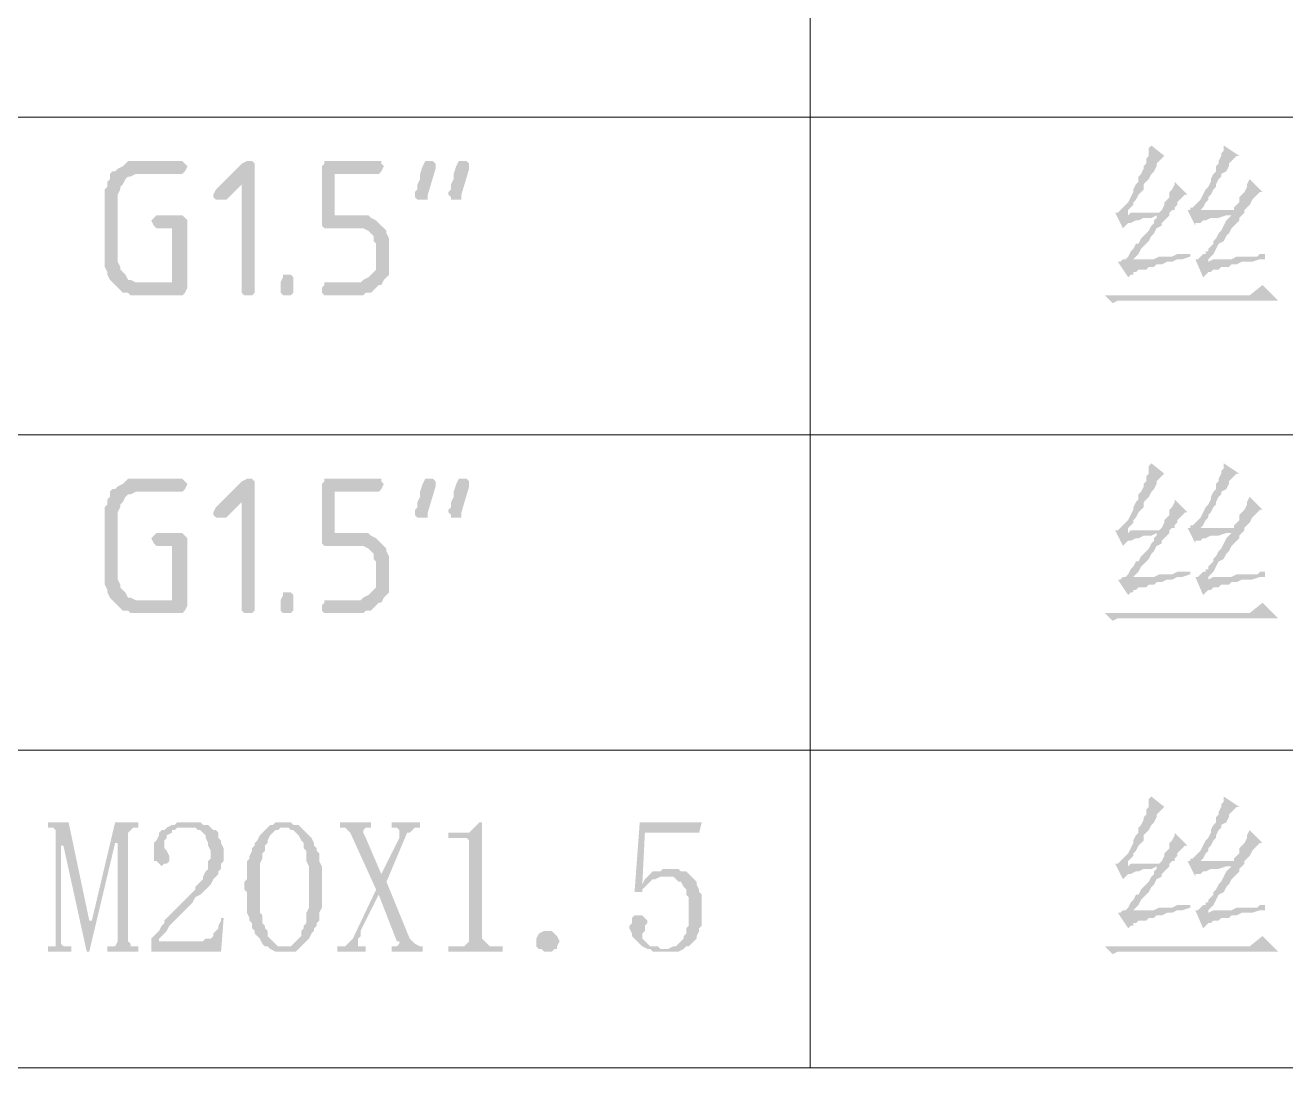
# Model space of a CAD drawing. Header units: millimetres. Extents: x 6 to 291, y 3 to 207.
# Drawn here: x 231.61 to 252.26, y 62.87 to 79.95 of the extents above; entities that cross this region are included whole.
import ezdxf

# ---------------------------------------------------------------- set-up
doc = ezdxf.new("R2010")
doc.units = ezdxf.units.MM

msp = doc.modelspace()

# ---------------------------------------------------------------- hatches: boundary and pattern name
at = {"true_color": 0x00b8b8}
h = msp.add_hatch(color=132, dxfattribs=at)
h.dxf.hatch_style = 2
h.paths.add_polyline_path([(250.062859, 77.978), (250.020526, 77.935667), (250.020526, 77.808667), (249.978192, 77.766333), (249.978192, 77.681667), (249.935859, 77.639333), (249.935859, 77.597), (249.893526, 77.512333), (249.851192, 77.47), (249.851192, 77.385333), (249.808859, 77.343), (249.766526, 77.258333), (249.766526, 77.216), (249.724192, 77.131333), (249.681859, 77.046667), (249.639526, 77.004333), (249.597192, 76.962), (249.554859, 76.919667), (249.512526, 76.877333), (249.470192, 76.877333), (249.597192, 76.623333), (249.639526, 76.665667), (249.681859, 76.708), (249.724192, 76.708), (249.808859, 76.750333), (249.851192, 76.750333), (249.935859, 76.792667), (250.062859, 76.792667), (250.147526, 76.835), (250.359192, 76.835), (249.681859, 76.835), (249.681859, 76.919667), (249.724192, 76.962), (249.766526, 77.004333), (249.766526, 77.046667), (249.808859, 77.089), (249.851192, 77.173667), (249.893526, 77.216), (249.935859, 77.258333), (249.935859, 77.343), (249.978192, 77.385333), (250.020526, 77.427667), (250.062859, 77.512333), (250.105192, 77.554667), (250.147526, 77.639333), (250.147526, 77.681667), (250.189859, 77.724), (250.232192, 77.766333), (250.274526, 77.808667)])
h = msp.add_hatch(color=132, dxfattribs=at)
h.dxf.hatch_style = 2
h.paths.add_polyline_path([(251.248192, 77.978), (251.248192, 77.893333), (251.205859, 77.851), (251.205859, 77.808667), (251.163526, 77.724), (251.163526, 77.681667), (251.121192, 77.639333), (251.121192, 77.554667), (251.078859, 77.512333), (251.036526, 77.427667), (251.036526, 77.385333), (250.994192, 77.300667), (250.951859, 77.258333), (250.909526, 77.173667), (250.867192, 77.089), (250.824859, 77.046667), (250.782526, 77.004333), (250.740192, 76.962), (250.697859, 76.962), (250.697859, 76.919667), (250.655526, 76.919667), (250.782526, 76.665667), (250.782526, 76.708), (250.867192, 76.708), (250.909526, 76.750333), (250.951859, 76.750333), (251.036526, 76.792667), (251.163526, 76.792667), (251.290526, 76.835), (251.544526, 76.835), (251.586859, 76.877333), (250.867192, 76.919667), (250.909526, 76.962), (250.951859, 77.046667), (250.994192, 77.089), (250.994192, 77.131333), (251.036526, 77.173667), (251.078859, 77.258333), (251.121192, 77.300667), (251.121192, 77.343), (251.163526, 77.427667), (251.205859, 77.47), (251.205859, 77.512333), (251.290526, 77.554667), (251.332859, 77.639333), (251.332859, 77.681667), (251.375192, 77.724), (251.417526, 77.766333), (251.459859, 77.808667), (251.502192, 77.808667)])
h = msp.add_hatch(color=132, dxfattribs=at)
h.dxf.hatch_style = 2
h.paths.add_polyline_path([(234.145526, 77.724), (233.298859, 77.724), (233.256526, 77.681667), (233.214192, 77.639333), (233.129526, 77.597), (233.087192, 77.554667), (233.044859, 77.554667), (233.002526, 77.512333), (233.002526, 77.427667), (232.960192, 77.385333), (232.960192, 77.300667), (232.917859, 77.258333), (232.917859, 75.988333), (232.960192, 75.903667), (232.960192, 75.861333), (233.002526, 75.776667), (233.044859, 75.734333), (233.468192, 75.734333), (233.425859, 75.734333), (233.341192, 75.776667), (233.298859, 75.776667), (233.256526, 75.861333), (233.214192, 75.903667), (233.171859, 75.946), (233.171859, 75.988333), (233.129526, 76.073), (233.129526, 77.173667), (233.171859, 77.258333), (233.171859, 77.300667), (233.214192, 77.343), (233.256526, 77.427667), (233.298859, 77.47), (233.341192, 77.47), (233.425859, 77.512333), (234.187859, 77.512333), (234.230192, 77.554667), (234.272526, 77.639333), (234.230192, 77.681667), (234.187859, 77.724)])
h = msp.add_hatch(color=132, dxfattribs=at)
h.dxf.hatch_style = 2
h.paths.add_polyline_path([(235.246192, 77.724), (235.161526, 77.681667), (234.738192, 77.258333), (234.695859, 77.173667), (234.695859, 77.131333), (234.738192, 77.089), (234.907526, 77.089), (235.161526, 77.343), (235.373192, 77.639333), (235.373192, 77.681667), (235.330859, 77.724)])
h = msp.add_hatch(color=132, dxfattribs=at)
h.dxf.hatch_style = 2
h.paths.add_polyline_path([(237.362859, 77.724), (236.516192, 77.724), (236.516192, 77.681667), (236.473859, 77.639333), (236.473859, 76.665667), (236.516192, 76.623333), (237.151192, 76.623333), (237.235859, 76.581), (237.278192, 76.538667), (237.320526, 76.496333), (237.320526, 76.411667), (237.362859, 76.369333), (237.362859, 75.946), (237.320526, 75.903667), (237.278192, 75.861333), (237.235859, 75.819), (237.151192, 75.776667), (237.108859, 75.734333), (236.516192, 75.734333), (236.516192, 75.692), (236.473859, 75.649667), (236.473859, 75.565), (236.516192, 75.522667), (237.151192, 75.522667), (237.193526, 75.565), (237.278192, 75.565), (237.320526, 75.607333), (237.362859, 75.649667), (237.405192, 75.692), (237.447526, 75.692), (237.489859, 75.776667), (237.532192, 75.819), (237.574526, 75.861333), (237.574526, 76.454), (237.532192, 76.538667), (237.532192, 76.581), (237.489859, 76.623333), (237.447526, 76.665667), (237.405192, 76.708), (237.362859, 76.750333), (237.278192, 76.792667), (237.235859, 76.835), (236.685526, 76.835), (236.685526, 77.512333), (237.405192, 77.512333), (237.447526, 77.554667), (237.489859, 77.639333), (237.447526, 77.681667), (237.447526, 77.724)])
h = msp.add_hatch(color=132, dxfattribs=at)
h.dxf.hatch_style = 2
h.paths.add_polyline_path([(238.209526, 77.724), (238.167192, 77.724), (238.124859, 77.639333), (238.082526, 77.512333), (238.082526, 77.427667), (238.040192, 77.343), (238.040192, 77.258333), (237.997859, 77.216), (237.997859, 77.173667), (237.997859, 77.131333), (238.040192, 77.089), (238.209526, 77.089), (238.209526, 77.173667), (238.336526, 77.597), (238.336526, 77.681667), (238.294192, 77.724)])
h = msp.add_hatch(color=132, dxfattribs=at)
h.dxf.hatch_style = 2
h.paths.add_polyline_path([(238.759859, 77.724), (238.717526, 77.724), (238.675192, 77.639333), (238.632859, 77.512333), (238.632859, 77.427667), (238.590526, 77.343), (238.590526, 77.258333), (238.548192, 77.216), (238.548192, 77.173667), (238.590526, 77.131333), (238.590526, 77.089), (238.759859, 77.089), (238.759859, 77.173667), (238.886859, 77.597), (238.886859, 77.681667), (238.844526, 77.724)])
h = msp.add_hatch(color=132, dxfattribs=at)
h.dxf.hatch_style = 2
h.paths.add_polyline_path([(235.373192, 77.639333), (235.161526, 77.343), (235.161526, 75.565), (235.203859, 75.522667), (235.330859, 75.522667), (235.373192, 75.565), (235.373192, 75.649667)])
h = msp.add_hatch(color=132, dxfattribs=at)
h.dxf.hatch_style = 2
h.paths.add_polyline_path([(250.443859, 77.385333), (250.443859, 77.343), (250.401526, 77.258333), (250.359192, 77.216), (250.359192, 77.131333), (250.316859, 77.089), (250.274526, 77.046667), (250.274526, 77.004333), (250.232192, 76.919667), (250.189859, 76.877333), (249.724192, 76.877333), (249.681859, 76.835), (250.359192, 76.835), (250.359192, 76.877333), (250.401526, 76.919667), (250.443859, 76.919667), (250.443859, 76.962), (250.486192, 77.004333), (250.486192, 77.046667), (250.528526, 77.089), (250.570859, 77.131333), (250.613192, 77.173667), (250.655526, 77.173667)])
h = msp.add_hatch(color=132, dxfattribs=at)
h.dxf.hatch_style = 2
h.paths.add_polyline_path([(251.671526, 77.427667), (251.629192, 77.343), (251.629192, 77.300667), (251.586859, 77.216), (251.544526, 77.173667), (251.502192, 77.131333), (251.502192, 77.046667), (251.459859, 77.004333), (251.417526, 76.962), (251.417526, 76.919667), (250.867192, 76.919667), (251.586859, 76.877333), (251.586859, 76.919667), (251.629192, 76.962), (251.671526, 77.004333), (251.713859, 77.089), (251.756192, 77.131333), (251.798526, 77.173667), (251.840859, 77.216), (251.883192, 77.216)])
h = msp.add_hatch(color=132, dxfattribs=at)
h.dxf.hatch_style = 2
h.paths.add_polyline_path([(234.145526, 76.835), (233.764526, 76.835), (233.722192, 76.792667), (233.679859, 76.750333), (233.722192, 76.665667), (233.764526, 76.623333), (234.018526, 76.623333), (234.018526, 75.734333), (233.044859, 75.734333), (233.087192, 75.692), (233.129526, 75.649667), (233.171859, 75.607333), (233.214192, 75.565), (233.298859, 75.565), (233.341192, 75.522667), (234.187859, 75.522667), (234.230192, 75.565), (234.272526, 75.649667), (234.272526, 76.750333), (234.230192, 76.792667), (234.187859, 76.835)])
h = msp.add_hatch(color=132, dxfattribs=at)
h.dxf.hatch_style = 2
h.paths.add_polyline_path([(250.359192, 76.835), (250.147526, 76.835), (250.147526, 76.792667), (250.105192, 76.750333), (250.105192, 76.708), (250.062859, 76.665667), (250.020526, 76.581), (249.978192, 76.538667), (249.935859, 76.496333), (249.893526, 76.454), (249.851192, 76.369333), (249.808859, 76.369333), (249.766526, 76.284667), (249.724192, 76.242333), (249.681859, 76.157667), (249.639526, 76.115333), (249.597192, 76.115333), (249.554859, 76.073), (249.766526, 76.073), (249.766526, 76.115333), (249.851192, 76.2), (249.893526, 76.284667), (249.978192, 76.369333), (250.020526, 76.411667), (250.062859, 76.496333), (250.105192, 76.538667), (250.147526, 76.623333), (250.232192, 76.665667), (250.232192, 76.708), (250.274526, 76.750333), (250.316859, 76.792667)])
h = msp.add_hatch(color=132, dxfattribs=at)
h.dxf.hatch_style = 2
h.paths.add_polyline_path([(251.544526, 76.835), (251.375192, 76.835), (251.290526, 76.750333), (251.248192, 76.665667), (251.205859, 76.581), (251.163526, 76.538667), (251.121192, 76.454), (251.078859, 76.411667), (251.078859, 76.369333), (251.036526, 76.327), (250.994192, 76.284667), (250.994192, 76.242333), (250.951859, 76.242333), (250.951859, 76.2), (250.909526, 76.2), (250.867192, 76.157667), (250.824859, 76.115333), (250.782526, 76.115333), (250.909526, 75.819), (250.951859, 75.861333), (250.994192, 75.903667), (251.036526, 75.903667), (251.078859, 75.946), (251.163526, 75.946), (251.205859, 75.988333), (251.332859, 75.988333), (251.375192, 76.030667), (251.459859, 76.030667), (251.544526, 76.073), (251.629192, 76.073), (250.994192, 76.073), (250.994192, 76.115333), (251.078859, 76.2), (251.121192, 76.284667), (251.163526, 76.369333), (251.248192, 76.411667), (251.290526, 76.496333), (251.332859, 76.538667), (251.375192, 76.623333), (251.417526, 76.665667), (251.459859, 76.708), (251.502192, 76.750333), (251.502192, 76.792667)])
h = msp.add_hatch(color=132, dxfattribs=at)
h.dxf.hatch_style = 2
h.paths.add_polyline_path([(250.697859, 76.2), (250.486192, 76.2), (250.401526, 76.157667), (250.189859, 76.157667), (250.105192, 76.115333), (249.766526, 76.115333), (249.766526, 76.073), (249.512526, 76.073), (249.681859, 75.819), (249.724192, 75.861333), (249.766526, 75.861333), (249.766526, 75.903667), (249.808859, 75.903667), (249.851192, 75.946), (249.978192, 75.946), (250.020526, 75.988333), (250.105192, 75.988333), (250.147526, 76.030667), (250.232192, 76.030667), (250.316859, 76.073), (250.401526, 76.073), (250.486192, 76.115333), (250.570859, 76.115333), (250.697859, 76.157667)])
h = msp.add_hatch(color=132, dxfattribs=at)
h.dxf.hatch_style = 2
h.paths.add_polyline_path([(251.925526, 76.2), (251.840859, 76.2), (251.798526, 76.157667), (251.459859, 76.157667), (251.375192, 76.115333), (251.078859, 76.115333), (250.994192, 76.073), (251.713859, 76.073), (251.840859, 76.115333), (251.925526, 76.115333)])
h = msp.add_hatch(color=132, dxfattribs=at)
h.dxf.hatch_style = 2
h.paths.add_polyline_path([(235.796526, 75.734333), (235.838859, 75.819), (235.838859, 75.861333), (235.965859, 75.861333), (236.008192, 75.819), (236.008192, 75.565), (235.965859, 75.522667), (235.838859, 75.522667), (235.796526, 75.565)])
h = msp.add_hatch(color=132, dxfattribs=at)
h.dxf.hatch_style = 2
h.paths.add_polyline_path([(251.883192, 75.692), (251.671526, 75.522667), (249.300859, 75.522667), (249.427859, 75.395667), (249.512526, 75.438), (252.137192, 75.438)])
h = msp.add_hatch(color=132, dxfattribs=at)
h.dxf.hatch_style = 2
h.paths.add_polyline_path([(250.062859, 72.771), (250.020526, 72.728667), (250.020526, 72.601667), (249.978192, 72.559333), (249.978192, 72.474667), (249.935859, 72.432333), (249.935859, 72.39), (249.893526, 72.305333), (249.851192, 72.263), (249.851192, 72.178333), (249.808859, 72.136), (249.766526, 72.051333), (249.766526, 72.009), (249.724192, 71.924333), (249.681859, 71.839667), (249.639526, 71.797333), (249.597192, 71.755), (249.554859, 71.712667), (249.512526, 71.670333), (249.470192, 71.670333), (249.597192, 71.416333), (249.639526, 71.458667), (249.681859, 71.501), (249.724192, 71.501), (249.808859, 71.543333), (249.851192, 71.543333), (249.935859, 71.585667), (250.062859, 71.585667), (250.147526, 71.628), (250.359192, 71.628), (249.681859, 71.628), (249.681859, 71.712667), (249.724192, 71.755), (249.766526, 71.797333), (249.766526, 71.839667), (249.808859, 71.882), (249.851192, 71.966667), (249.893526, 72.009), (249.935859, 72.051333), (249.935859, 72.136), (249.978192, 72.178333), (250.020526, 72.220667), (250.062859, 72.305333), (250.105192, 72.347667), (250.147526, 72.432333), (250.147526, 72.474667), (250.189859, 72.517), (250.232192, 72.559333), (250.274526, 72.601667)])
h = msp.add_hatch(color=132, dxfattribs=at)
h.dxf.hatch_style = 2
h.paths.add_polyline_path([(251.248192, 72.771), (251.248192, 72.686333), (251.205859, 72.644), (251.205859, 72.601667), (251.163526, 72.517), (251.163526, 72.474667), (251.121192, 72.432333), (251.121192, 72.347667), (251.078859, 72.305333), (251.036526, 72.220667), (251.036526, 72.178333), (250.994192, 72.093667), (250.951859, 72.051333), (250.909526, 71.966667), (250.867192, 71.882), (250.824859, 71.839667), (250.782526, 71.797333), (250.740192, 71.755), (250.697859, 71.755), (250.697859, 71.712667), (250.655526, 71.712667), (250.782526, 71.458667), (250.782526, 71.501), (250.867192, 71.501), (250.909526, 71.543333), (250.951859, 71.543333), (251.036526, 71.585667), (251.163526, 71.585667), (251.290526, 71.628), (251.544526, 71.628), (251.586859, 71.670333), (250.867192, 71.712667), (250.909526, 71.755), (250.951859, 71.839667), (250.994192, 71.882), (250.994192, 71.924333), (251.036526, 71.966667), (251.078859, 72.051333), (251.121192, 72.093667), (251.121192, 72.136), (251.163526, 72.220667), (251.205859, 72.263), (251.205859, 72.305333), (251.290526, 72.347667), (251.332859, 72.432333), (251.332859, 72.474667), (251.375192, 72.517), (251.417526, 72.559333), (251.459859, 72.601667), (251.502192, 72.601667)])
h = msp.add_hatch(color=132, dxfattribs=at)
h.dxf.hatch_style = 2
h.paths.add_polyline_path([(234.145526, 72.517), (233.298859, 72.517), (233.256526, 72.474667), (233.214192, 72.432333), (233.129526, 72.39), (233.087192, 72.347667), (233.044859, 72.347667), (233.002526, 72.305333), (233.002526, 72.220667), (232.960192, 72.178333), (232.960192, 72.093667), (232.917859, 72.051333), (232.917859, 70.781333), (232.960192, 70.696667), (232.960192, 70.654333), (233.002526, 70.569667), (233.044859, 70.527333), (233.468192, 70.527333), (233.425859, 70.527333), (233.341192, 70.569667), (233.298859, 70.569667), (233.256526, 70.654333), (233.214192, 70.696667), (233.171859, 70.739), (233.171859, 70.781333), (233.129526, 70.866), (233.129526, 71.966667), (233.171859, 72.051333), (233.171859, 72.093667), (233.214192, 72.136), (233.256526, 72.220667), (233.298859, 72.263), (233.341192, 72.263), (233.425859, 72.305333), (234.187859, 72.305333), (234.230192, 72.347667), (234.272526, 72.432333), (234.230192, 72.474667), (234.187859, 72.517)])
h = msp.add_hatch(color=132, dxfattribs=at)
h.dxf.hatch_style = 2
h.paths.add_polyline_path([(235.246192, 72.517), (235.161526, 72.474667), (234.738192, 72.051333), (234.695859, 71.966667), (234.695859, 71.924333), (234.738192, 71.882), (234.907526, 71.882), (235.161526, 72.136), (235.373192, 72.432333), (235.373192, 72.474667), (235.330859, 72.517)])
h = msp.add_hatch(color=132, dxfattribs=at)
h.dxf.hatch_style = 2
h.paths.add_polyline_path([(237.362859, 72.517), (236.516192, 72.517), (236.516192, 72.474667), (236.473859, 72.432333), (236.473859, 71.458667), (236.516192, 71.416333), (237.151192, 71.416333), (237.235859, 71.374), (237.278192, 71.331667), (237.320526, 71.289333), (237.320526, 71.204667), (237.362859, 71.162333), (237.362859, 70.739), (237.320526, 70.696667), (237.278192, 70.654333), (237.235859, 70.612), (237.151192, 70.569667), (237.108859, 70.527333), (236.516192, 70.527333), (236.516192, 70.485), (236.473859, 70.442667), (236.473859, 70.358), (236.516192, 70.315667), (237.151192, 70.315667), (237.193526, 70.358), (237.278192, 70.358), (237.320526, 70.400333), (237.362859, 70.442667), (237.405192, 70.485), (237.447526, 70.485), (237.489859, 70.569667), (237.532192, 70.612), (237.574526, 70.654333), (237.574526, 71.247), (237.532192, 71.331667), (237.532192, 71.374), (237.489859, 71.416333), (237.447526, 71.458667), (237.405192, 71.501), (237.362859, 71.543333), (237.278192, 71.585667), (237.235859, 71.628), (236.685526, 71.628), (236.685526, 72.305333), (237.405192, 72.305333), (237.447526, 72.347667), (237.489859, 72.432333), (237.447526, 72.474667), (237.447526, 72.517)])
h = msp.add_hatch(color=132, dxfattribs=at)
h.dxf.hatch_style = 2
h.paths.add_polyline_path([(238.209526, 72.517), (238.167192, 72.517), (238.124859, 72.432333), (238.082526, 72.305333), (238.082526, 72.220667), (238.040192, 72.136), (238.040192, 72.051333), (237.997859, 72.009), (237.997859, 71.966667), (237.997859, 71.924333), (238.040192, 71.882), (238.209526, 71.882), (238.209526, 71.966667), (238.336526, 72.39), (238.336526, 72.474667), (238.294192, 72.517)])
h = msp.add_hatch(color=132, dxfattribs=at)
h.dxf.hatch_style = 2
h.paths.add_polyline_path([(238.759859, 72.517), (238.717526, 72.517), (238.675192, 72.432333), (238.632859, 72.305333), (238.632859, 72.220667), (238.590526, 72.136), (238.590526, 72.051333), (238.548192, 72.009), (238.548192, 71.966667), (238.590526, 71.924333), (238.590526, 71.882), (238.759859, 71.882), (238.759859, 71.966667), (238.886859, 72.39), (238.886859, 72.474667), (238.844526, 72.517)])
h = msp.add_hatch(color=132, dxfattribs=at)
h.dxf.hatch_style = 2
h.paths.add_polyline_path([(235.373192, 72.432333), (235.161526, 72.136), (235.161526, 70.358), (235.203859, 70.315667), (235.330859, 70.315667), (235.373192, 70.358), (235.373192, 70.442667)])
h = msp.add_hatch(color=132, dxfattribs=at)
h.dxf.hatch_style = 2
h.paths.add_polyline_path([(250.443859, 72.178333), (250.443859, 72.136), (250.401526, 72.051333), (250.359192, 72.009), (250.359192, 71.924333), (250.316859, 71.882), (250.274526, 71.839667), (250.274526, 71.797333), (250.232192, 71.712667), (250.189859, 71.670333), (249.724192, 71.670333), (249.681859, 71.628), (250.359192, 71.628), (250.359192, 71.670333), (250.401526, 71.712667), (250.443859, 71.712667), (250.443859, 71.755), (250.486192, 71.797333), (250.486192, 71.839667), (250.528526, 71.882), (250.570859, 71.924333), (250.613192, 71.966667), (250.655526, 71.966667)])
h = msp.add_hatch(color=132, dxfattribs=at)
h.dxf.hatch_style = 2
h.paths.add_polyline_path([(251.671526, 72.220667), (251.629192, 72.136), (251.629192, 72.093667), (251.586859, 72.009), (251.544526, 71.966667), (251.502192, 71.924333), (251.502192, 71.839667), (251.459859, 71.797333), (251.417526, 71.755), (251.417526, 71.712667), (250.867192, 71.712667), (251.586859, 71.670333), (251.586859, 71.712667), (251.629192, 71.755), (251.671526, 71.797333), (251.713859, 71.882), (251.756192, 71.924333), (251.798526, 71.966667), (251.840859, 72.009), (251.883192, 72.009)])
h = msp.add_hatch(color=132, dxfattribs=at)
h.dxf.hatch_style = 2
h.paths.add_polyline_path([(234.145526, 71.628), (233.764526, 71.628), (233.722192, 71.585667), (233.679859, 71.543333), (233.722192, 71.458667), (233.764526, 71.416333), (234.018526, 71.416333), (234.018526, 70.527333), (233.044859, 70.527333), (233.087192, 70.485), (233.129526, 70.442667), (233.171859, 70.400333), (233.214192, 70.358), (233.298859, 70.358), (233.341192, 70.315667), (234.187859, 70.315667), (234.230192, 70.358), (234.272526, 70.442667), (234.272526, 71.543333), (234.230192, 71.585667), (234.187859, 71.628)])
h = msp.add_hatch(color=132, dxfattribs=at)
h.dxf.hatch_style = 2
h.paths.add_polyline_path([(250.359192, 71.628), (250.147526, 71.628), (250.147526, 71.585667), (250.105192, 71.543333), (250.105192, 71.501), (250.062859, 71.458667), (250.020526, 71.374), (249.978192, 71.331667), (249.935859, 71.289333), (249.893526, 71.247), (249.851192, 71.162333), (249.808859, 71.162333), (249.766526, 71.077667), (249.724192, 71.035333), (249.681859, 70.950667), (249.639526, 70.908333), (249.597192, 70.908333), (249.554859, 70.866), (249.766526, 70.866), (249.766526, 70.908333), (249.851192, 70.993), (249.893526, 71.077667), (249.978192, 71.162333), (250.020526, 71.204667), (250.062859, 71.289333), (250.105192, 71.331667), (250.147526, 71.416333), (250.232192, 71.458667), (250.232192, 71.501), (250.274526, 71.543333), (250.316859, 71.585667)])
h = msp.add_hatch(color=132, dxfattribs=at)
h.dxf.hatch_style = 2
h.paths.add_polyline_path([(251.544526, 71.628), (251.375192, 71.628), (251.290526, 71.543333), (251.248192, 71.458667), (251.205859, 71.374), (251.163526, 71.331667), (251.121192, 71.247), (251.078859, 71.204667), (251.078859, 71.162333), (251.036526, 71.12), (250.994192, 71.077667), (250.994192, 71.035333), (250.951859, 71.035333), (250.951859, 70.993), (250.909526, 70.993), (250.867192, 70.950667), (250.824859, 70.908333), (250.782526, 70.908333), (250.909526, 70.612), (250.951859, 70.654333), (250.994192, 70.696667), (251.036526, 70.696667), (251.078859, 70.739), (251.163526, 70.739), (251.205859, 70.781333), (251.332859, 70.781333), (251.375192, 70.823667), (251.459859, 70.823667), (251.544526, 70.866), (251.629192, 70.866), (250.994192, 70.866), (250.994192, 70.908333), (251.078859, 70.993), (251.121192, 71.077667), (251.163526, 71.162333), (251.248192, 71.204667), (251.290526, 71.289333), (251.332859, 71.331667), (251.375192, 71.416333), (251.417526, 71.458667), (251.459859, 71.501), (251.502192, 71.543333), (251.502192, 71.585667)])
h = msp.add_hatch(color=132, dxfattribs=at)
h.dxf.hatch_style = 2
h.paths.add_polyline_path([(250.697859, 70.993), (250.486192, 70.993), (250.401526, 70.950667), (250.189859, 70.950667), (250.105192, 70.908333), (249.766526, 70.908333), (249.766526, 70.866), (249.512526, 70.866), (249.681859, 70.612), (249.724192, 70.654333), (249.766526, 70.654333), (249.766526, 70.696667), (249.808859, 70.696667), (249.851192, 70.739), (249.978192, 70.739), (250.020526, 70.781333), (250.105192, 70.781333), (250.147526, 70.823667), (250.232192, 70.823667), (250.316859, 70.866), (250.401526, 70.866), (250.486192, 70.908333), (250.570859, 70.908333), (250.697859, 70.950667)])
h = msp.add_hatch(color=132, dxfattribs=at)
h.dxf.hatch_style = 2
h.paths.add_polyline_path([(251.925526, 70.993), (251.840859, 70.993), (251.798526, 70.950667), (251.459859, 70.950667), (251.375192, 70.908333), (251.078859, 70.908333), (250.994192, 70.866), (251.713859, 70.866), (251.840859, 70.908333), (251.925526, 70.908333)])
h = msp.add_hatch(color=132, dxfattribs=at)
h.dxf.hatch_style = 2
h.paths.add_polyline_path([(235.796526, 70.527333), (235.838859, 70.612), (235.838859, 70.654333), (235.965859, 70.654333), (236.008192, 70.612), (236.008192, 70.358), (235.965859, 70.315667), (235.838859, 70.315667), (235.796526, 70.358)])
h = msp.add_hatch(color=132, dxfattribs=at)
h.dxf.hatch_style = 2
h.paths.add_polyline_path([(251.883192, 70.485), (251.671526, 70.315667), (249.300859, 70.315667), (249.427859, 70.188667), (249.512526, 70.231), (252.137192, 70.231)])
h = msp.add_hatch(color=132, dxfattribs=at)
h.dxf.hatch_style = 2
h.paths.add_polyline_path([(250.062859, 67.31), (250.020526, 67.267667), (250.020526, 67.140667), (249.978192, 67.098333), (249.978192, 67.013667), (249.935859, 66.971333), (249.935859, 66.929), (249.893526, 66.844333), (249.851192, 66.802), (249.851192, 66.717333), (249.808859, 66.675), (249.766526, 66.590333), (249.766526, 66.548), (249.724192, 66.463333), (249.681859, 66.378667), (249.639526, 66.336333), (249.597192, 66.294), (249.554859, 66.251667), (249.512526, 66.209333), (249.470192, 66.209333), (249.597192, 65.955333), (249.639526, 65.997667), (249.681859, 66.04), (249.724192, 66.04), (249.808859, 66.082333), (249.851192, 66.082333), (249.935859, 66.124667), (250.062859, 66.124667), (250.147526, 66.167), (250.359192, 66.167), (249.681859, 66.167), (249.681859, 66.251667), (249.724192, 66.294), (249.766526, 66.336333), (249.766526, 66.378667), (249.808859, 66.421), (249.851192, 66.505667), (249.893526, 66.548), (249.935859, 66.590333), (249.935859, 66.675), (249.978192, 66.717333), (250.020526, 66.759667), (250.062859, 66.844333), (250.105192, 66.886667), (250.147526, 66.971333), (250.147526, 67.013667), (250.189859, 67.056), (250.232192, 67.098333), (250.274526, 67.140667)])
h = msp.add_hatch(color=132, dxfattribs=at)
h.dxf.hatch_style = 2
h.paths.add_polyline_path([(251.248192, 67.31), (251.248192, 67.225333), (251.205859, 67.183), (251.205859, 67.140667), (251.163526, 67.056), (251.163526, 67.013667), (251.121192, 66.971333), (251.121192, 66.886667), (251.078859, 66.844333), (251.036526, 66.759667), (251.036526, 66.717333), (250.994192, 66.632667), (250.951859, 66.590333), (250.909526, 66.505667), (250.867192, 66.421), (250.824859, 66.378667), (250.782526, 66.336333), (250.740192, 66.294), (250.697859, 66.294), (250.697859, 66.251667), (250.655526, 66.251667), (250.782526, 65.997667), (250.782526, 66.04), (250.867192, 66.04), (250.909526, 66.082333), (250.951859, 66.082333), (251.036526, 66.124667), (251.163526, 66.124667), (251.290526, 66.167), (251.544526, 66.167), (251.586859, 66.209333), (250.867192, 66.251667), (250.909526, 66.294), (250.951859, 66.378667), (250.994192, 66.421), (250.994192, 66.463333), (251.036526, 66.505667), (251.078859, 66.590333), (251.121192, 66.632667), (251.121192, 66.675), (251.163526, 66.759667), (251.205859, 66.802), (251.205859, 66.844333), (251.290526, 66.886667), (251.332859, 66.971333), (251.332859, 67.013667), (251.375192, 67.056), (251.417526, 67.098333), (251.459859, 67.140667), (251.502192, 67.140667)])
h = msp.add_hatch(color=132, dxfattribs=at)
h.dxf.hatch_style = 2
h.paths.add_polyline_path([(232.325192, 66.886667), (231.986526, 66.886667), (231.986526, 66.802), (232.071192, 66.802), (232.113526, 66.759667), (232.113526, 66.717333), (232.240526, 66.505667), (232.621526, 64.77), (232.663859, 65.278)])
h = msp.add_hatch(color=132, dxfattribs=at)
h.dxf.hatch_style = 2
h.paths.add_polyline_path([(232.113526, 66.717333), (232.113526, 64.939333), (232.113526, 64.854667), (231.986526, 64.854667), (231.986526, 64.77), (232.367526, 64.77), (232.367526, 64.854667), (232.240526, 64.854667), (232.198192, 64.897), (232.198192, 66.505667), (232.240526, 66.505667)])
h = msp.add_hatch(color=132, dxfattribs=at)
h.dxf.hatch_style = 2
h.paths.add_polyline_path([(233.468192, 66.886667), (233.087192, 66.886667), (232.706192, 65.278), (232.663859, 65.278), (232.621526, 64.77), (232.663859, 64.77), (233.087192, 66.548), (233.129526, 66.548), (233.298859, 66.717333), (233.341192, 66.759667), (233.383526, 66.802), (233.468192, 66.802)])
h = msp.add_hatch(color=132, dxfattribs=at)
h.dxf.hatch_style = 2
h.paths.add_polyline_path([(233.298859, 66.717333), (233.129526, 66.548), (233.129526, 64.939333), (233.087192, 64.854667), (232.960192, 64.854667), (232.960192, 64.77), (233.468192, 64.77), (233.468192, 64.854667), (233.341192, 64.854667), (233.341192, 64.897), (233.298859, 64.939333)])
h = msp.add_hatch(color=132, dxfattribs=at)
h.dxf.hatch_style = 2
h.paths.add_polyline_path([(234.272526, 66.886667), (234.103192, 66.886667), (234.060859, 66.844333), (234.018526, 66.844333), (234.230192, 66.802), (234.399526, 66.802), (234.441859, 66.759667), (234.484192, 66.759667), (234.526526, 66.717333), (234.568859, 66.675), (234.568859, 66.632667), (234.611192, 66.548), (234.611192, 66.505667), (234.653526, 66.421), (234.653526, 66.294), (234.611192, 66.251667), (234.611192, 66.124667), (234.568859, 66.082333), (234.526526, 65.997667), (234.526526, 65.955333), (234.484192, 65.913), (234.441859, 65.870667), (234.399526, 65.828333), (234.399526, 65.786), (234.357192, 65.743667), (234.272526, 65.659), (234.230192, 65.616667), (234.187859, 65.574333), (234.145526, 65.532), (234.103192, 65.489667), (234.060859, 65.447333), (234.018526, 65.405), (233.976192, 65.362667), (233.933859, 65.320333), (233.891526, 65.278), (233.891526, 65.235667), (233.849192, 65.193333), (233.806859, 65.108667), (233.764526, 65.066333), (233.722192, 65.024), (233.679859, 64.981667), (233.679859, 64.939333), (233.806859, 64.939333), (233.806859, 64.981667), (233.849192, 65.024), (233.891526, 65.066333), (233.933859, 65.108667), (233.976192, 65.193333), (234.018526, 65.235667), (234.060859, 65.278), (234.103192, 65.320333), (234.145526, 65.362667), (234.187859, 65.405), (234.230192, 65.447333), (234.272526, 65.489667), (234.314859, 65.532), (234.357192, 65.574333), (234.399526, 65.659), (234.484192, 65.701333), (234.526526, 65.743667), (234.568859, 65.786), (234.611192, 65.828333), (234.653526, 65.870667), (234.695859, 65.955333), (234.738192, 65.997667), (234.780526, 66.04), (234.780526, 66.082333), (234.822859, 66.124667), (234.822859, 66.209333), (234.865192, 66.251667), (234.865192, 66.463333), (234.822859, 66.548), (234.822859, 66.590333), (234.780526, 66.632667), (234.780526, 66.717333), (234.738192, 66.759667), (234.695859, 66.759667), (234.653526, 66.802), (234.611192, 66.844333), (234.526526, 66.844333), (234.484192, 66.886667), (234.357192, 66.886667)])
h = msp.add_hatch(color=132, dxfattribs=at)
h.dxf.hatch_style = 2
h.paths.add_polyline_path([(234.018526, 66.844333), (233.933859, 66.802), (233.891526, 66.759667), (233.849192, 66.759667), (233.806859, 66.717333), (233.806859, 66.675), (233.764526, 66.590333), (233.722192, 66.548), (233.722192, 66.251667), (233.764526, 66.251667), (233.806859, 66.209333), (233.849192, 66.167), (233.891526, 66.209333), (233.933859, 66.209333), (233.976192, 66.251667), (233.976192, 66.336333), (233.933859, 66.421), (233.891526, 66.463333), (233.891526, 66.590333), (233.933859, 66.632667), (233.933859, 66.675), (234.018526, 66.717333), (234.018526, 66.759667), (234.060859, 66.759667), (234.103192, 66.802), (234.230192, 66.802)])
h = msp.add_hatch(color=132, dxfattribs=at)
h.dxf.hatch_style = 2
h.paths.add_polyline_path([(235.584859, 66.802), (235.542526, 66.759667), (235.500192, 66.717333), (235.457859, 66.675), (235.415526, 66.590333), (235.373192, 66.548), (235.373192, 66.505667), (235.330859, 66.463333), (235.330859, 66.421), (235.288526, 66.336333), (235.288526, 66.294), (235.246192, 66.251667), (235.246192, 65.955333), (235.203859, 65.913), (235.203859, 65.786), (235.246192, 65.743667), (235.246192, 65.405), (235.288526, 65.320333), (235.288526, 65.278), (235.330859, 65.235667), (235.330859, 65.151), (235.373192, 65.108667), (235.373192, 65.066333), (235.415526, 65.024), (235.457859, 64.981667), (235.500192, 64.897), (235.542526, 64.854667), (235.584859, 64.854667), (235.627192, 64.812333), (235.711859, 64.77), (236.050526, 64.77), (236.092859, 64.812333), (236.135192, 64.854667), (235.754192, 64.854667), (235.711859, 64.897), (235.669526, 64.939333), (235.627192, 64.981667), (235.584859, 65.024), (235.584859, 65.108667), (235.542526, 65.151), (235.542526, 65.193333), (235.500192, 65.235667), (235.500192, 65.362667), (235.457859, 65.405), (235.457859, 66.209333), (235.500192, 66.294), (235.500192, 66.378667), (235.542526, 66.421), (235.542526, 66.505667), (235.584859, 66.548), (235.584859, 66.590333), (235.627192, 66.675), (235.669526, 66.717333), (235.711859, 66.759667), (235.754192, 66.759667), (235.796526, 66.802), (235.838859, 66.802)])
h = msp.add_hatch(color=132, dxfattribs=at)
h.dxf.hatch_style = 2
h.paths.add_polyline_path([(235.838859, 66.886667), (235.711859, 66.886667), (235.669526, 66.844333), (235.627192, 66.844333), (235.584859, 66.802), (235.923526, 66.802), (235.965859, 66.759667), (236.008192, 66.759667), (236.050526, 66.717333), (236.092859, 66.675), (236.135192, 66.590333), (236.177526, 66.548), (236.177526, 66.463333), (236.219859, 66.421), (236.219859, 66.251667), (236.262192, 66.167), (236.262192, 65.489667), (236.219859, 65.405), (236.219859, 65.235667), (236.177526, 65.193333), (236.177526, 65.151), (236.135192, 65.108667), (236.135192, 65.024), (236.092859, 64.981667), (236.050526, 64.939333), (236.008192, 64.897), (235.965859, 64.854667), (235.838859, 64.854667), (236.135192, 64.854667), (236.177526, 64.897), (236.219859, 64.939333), (236.262192, 64.981667), (236.304526, 65.066333), (236.346859, 65.108667), (236.346859, 65.151), (236.389192, 65.193333), (236.389192, 65.235667), (236.431526, 65.278), (236.431526, 65.405), (236.473859, 65.489667), (236.473859, 65.828333), (236.473859, 66.167), (236.431526, 66.251667), (236.431526, 66.378667), (236.389192, 66.421), (236.389192, 66.463333), (236.346859, 66.505667), (236.346859, 66.548), (236.304526, 66.632667), (236.262192, 66.675), (236.219859, 66.717333), (236.177526, 66.759667), (236.135192, 66.802), (236.092859, 66.844333), (236.008192, 66.844333), (235.965859, 66.886667), (235.923526, 66.886667)])
h = msp.add_hatch(color=132, dxfattribs=at)
h.dxf.hatch_style = 2
h.paths.add_polyline_path([(237.278192, 66.886667), (236.770192, 66.886667), (236.770192, 66.802), (236.854859, 66.802), (236.897192, 66.759667), (236.939526, 66.717333), (237.362859, 65.786), (237.405192, 65.701333), (237.701526, 64.939333), (237.743859, 64.939333), (237.743859, 64.897), (237.701526, 64.854667), (237.616859, 64.854667), (237.616859, 64.77), (238.124859, 64.77), (238.124859, 64.854667), (238.082526, 64.854667), (237.997859, 64.897), (237.955526, 64.939333), (237.913192, 64.981667), (237.532192, 65.913), (237.447526, 66.04), (237.193526, 66.632667), (237.151192, 66.717333), (237.151192, 66.759667), (237.193526, 66.802), (237.278192, 66.802)])
h = msp.add_hatch(color=132, dxfattribs=at)
h.dxf.hatch_style = 2
h.paths.add_polyline_path([(238.082526, 66.886667), (237.616859, 66.886667), (237.616859, 66.802), (237.701526, 66.802), (237.743859, 66.759667), (237.743859, 66.632667), (237.447526, 66.04), (237.532192, 65.913), (237.870859, 66.717333), (237.913192, 66.717333), (237.955526, 66.759667), (237.997859, 66.802), (238.082526, 66.802)])
h = msp.add_hatch(color=132, dxfattribs=at)
h.dxf.hatch_style = 2
h.paths.add_polyline_path([(239.098526, 66.886667), (239.056192, 66.886667), (239.013859, 66.844333), (238.971526, 66.802), (238.929192, 66.759667), (238.886859, 66.717333), (238.548192, 66.717333), (238.548192, 66.632667), (238.844526, 66.632667), (238.886859, 66.590333), (238.886859, 64.939333), (238.844526, 64.897), (238.802192, 64.854667), (238.548192, 64.854667), (238.548192, 64.77), (239.437192, 64.77), (239.437192, 64.854667), (239.225526, 64.854667), (239.183192, 64.897), (239.140859, 64.939333), (239.098526, 64.981667), (239.098526, 65.066333)])
h = msp.add_hatch(color=132, dxfattribs=at)
h.dxf.hatch_style = 2
h.paths.add_polyline_path([(242.696859, 66.886667), (241.680859, 66.886667), (241.596192, 65.743667), (241.723192, 65.743667), (241.723192, 65.786), (241.765526, 65.828333), (241.723192, 65.870667), (241.765526, 66.717333), (242.654526, 66.717333)])
h = msp.add_hatch(color=132, dxfattribs=at)
h.dxf.hatch_style = 2
h.paths.add_polyline_path([(250.443859, 66.717333), (250.443859, 66.675), (250.401526, 66.590333), (250.359192, 66.548), (250.359192, 66.463333), (250.316859, 66.421), (250.274526, 66.378667), (250.274526, 66.336333), (250.232192, 66.251667), (250.189859, 66.209333), (249.724192, 66.209333), (249.681859, 66.167), (250.359192, 66.167), (250.359192, 66.209333), (250.401526, 66.251667), (250.443859, 66.251667), (250.443859, 66.294), (250.486192, 66.336333), (250.486192, 66.378667), (250.528526, 66.421), (250.570859, 66.463333), (250.613192, 66.505667), (250.655526, 66.505667)])
h = msp.add_hatch(color=132, dxfattribs=at)
h.dxf.hatch_style = 2
h.paths.add_polyline_path([(251.671526, 66.759667), (251.629192, 66.675), (251.629192, 66.632667), (251.586859, 66.548), (251.544526, 66.505667), (251.502192, 66.463333), (251.502192, 66.378667), (251.459859, 66.336333), (251.417526, 66.294), (251.417526, 66.251667), (250.867192, 66.251667), (251.586859, 66.209333), (251.586859, 66.251667), (251.629192, 66.294), (251.671526, 66.336333), (251.713859, 66.421), (251.756192, 66.463333), (251.798526, 66.505667), (251.840859, 66.548), (251.883192, 66.548)])
h = msp.add_hatch(color=132, dxfattribs=at)
h.dxf.hatch_style = 2
h.paths.add_polyline_path([(242.188859, 66.124667), (242.061859, 66.124667), (242.019526, 66.082333), (241.892526, 66.082333), (241.850192, 66.04), (242.104192, 65.997667), (242.231192, 65.997667), (242.273526, 65.955333), (242.315859, 65.913), (242.358192, 65.913), (242.400526, 65.828333), (242.442859, 65.786), (242.442859, 65.701333), (242.485192, 65.659), (242.485192, 65.193333), (242.442859, 65.151), (242.442859, 65.066333), (242.400526, 65.024), (242.400526, 64.981667), (242.358192, 64.939333), (242.315859, 64.897), (242.273526, 64.854667), (242.231192, 64.854667), (242.146526, 64.812333), (241.807859, 64.812333), (241.850192, 64.812333), (241.892526, 64.77), (242.315859, 64.77), (242.400526, 64.812333), (242.442859, 64.854667), (242.485192, 64.854667), (242.527526, 64.897), (242.569859, 64.939333), (242.612192, 64.981667), (242.612192, 65.024), (242.654526, 65.108667), (242.654526, 65.151), (242.696859, 65.193333), (242.696859, 65.489667), (242.696859, 65.701333), (242.654526, 65.743667), (242.654526, 65.786), (242.612192, 65.870667), (242.612192, 65.913), (242.569859, 65.955333), (242.527526, 65.997667), (242.485192, 66.04), (242.442859, 66.082333), (242.358192, 66.082333), (242.315859, 66.124667), (242.231192, 66.124667)])
h = msp.add_hatch(color=132, dxfattribs=at)
h.dxf.hatch_style = 2
h.paths.add_polyline_path([(250.359192, 66.167), (250.147526, 66.167), (250.147526, 66.124667), (250.105192, 66.082333), (250.105192, 66.04), (250.062859, 65.997667), (250.020526, 65.913), (249.978192, 65.870667), (249.935859, 65.828333), (249.893526, 65.786), (249.851192, 65.701333), (249.808859, 65.701333), (249.766526, 65.616667), (249.724192, 65.574333), (249.681859, 65.489667), (249.639526, 65.447333), (249.597192, 65.447333), (249.554859, 65.405), (249.766526, 65.405), (249.766526, 65.447333), (249.851192, 65.532), (249.893526, 65.616667), (249.978192, 65.701333), (250.020526, 65.743667), (250.062859, 65.828333), (250.105192, 65.870667), (250.147526, 65.955333), (250.232192, 65.997667), (250.232192, 66.04), (250.274526, 66.082333), (250.316859, 66.124667)])
h = msp.add_hatch(color=132, dxfattribs=at)
h.dxf.hatch_style = 2
h.paths.add_polyline_path([(251.544526, 66.167), (251.375192, 66.167), (251.290526, 66.082333), (251.248192, 65.997667), (251.205859, 65.913), (251.163526, 65.870667), (251.121192, 65.786), (251.078859, 65.743667), (251.078859, 65.701333), (251.036526, 65.659), (250.994192, 65.616667), (250.994192, 65.574333), (250.951859, 65.574333), (250.951859, 65.532), (250.909526, 65.532), (250.867192, 65.489667), (250.824859, 65.447333), (250.782526, 65.447333), (250.909526, 65.151), (250.951859, 65.193333), (250.994192, 65.235667), (251.036526, 65.235667), (251.078859, 65.278), (251.163526, 65.278), (251.205859, 65.320333), (251.332859, 65.320333), (251.375192, 65.362667), (251.459859, 65.362667), (251.544526, 65.405), (251.629192, 65.405), (250.994192, 65.405), (250.994192, 65.447333), (251.078859, 65.532), (251.121192, 65.616667), (251.163526, 65.701333), (251.248192, 65.743667), (251.290526, 65.828333), (251.332859, 65.870667), (251.375192, 65.955333), (251.417526, 65.997667), (251.459859, 66.04), (251.502192, 66.082333), (251.502192, 66.124667)])
h = msp.add_hatch(color=132, dxfattribs=at)
h.dxf.hatch_style = 2
h.paths.add_polyline_path([(241.850192, 66.04), (241.807859, 65.997667), (241.765526, 65.955333), (241.723192, 65.870667), (241.765526, 65.828333), (241.807859, 65.870667), (241.850192, 65.913), (241.892526, 65.955333), (241.934859, 65.955333), (242.019526, 65.997667), (242.104192, 65.997667)])
h = msp.add_hatch(color=132, dxfattribs=at)
h.dxf.hatch_style = 2
h.paths.add_polyline_path([(237.362859, 65.786), (236.981859, 64.981667), (236.939526, 64.939333), (236.897192, 64.897), (236.854859, 64.854667), (236.727859, 64.854667), (236.727859, 64.77), (237.193526, 64.77), (237.193526, 64.854667), (237.066526, 64.854667), (237.066526, 64.981667), (237.108859, 65.024), (237.108859, 65.108667), (237.405192, 65.701333)])
h = msp.add_hatch(color=132, dxfattribs=at)
h.dxf.hatch_style = 2
h.paths.add_polyline_path([(250.697859, 65.532), (250.486192, 65.532), (250.401526, 65.489667), (250.189859, 65.489667), (250.105192, 65.447333), (249.766526, 65.447333), (249.766526, 65.405), (249.512526, 65.405), (249.681859, 65.151), (249.724192, 65.193333), (249.766526, 65.193333), (249.766526, 65.235667), (249.808859, 65.235667), (249.851192, 65.278), (249.978192, 65.278), (250.020526, 65.320333), (250.105192, 65.320333), (250.147526, 65.362667), (250.232192, 65.362667), (250.316859, 65.405), (250.401526, 65.405), (250.486192, 65.447333), (250.570859, 65.447333), (250.697859, 65.489667)])
h = msp.add_hatch(color=132, dxfattribs=at)
h.dxf.hatch_style = 2
h.paths.add_polyline_path([(251.925526, 65.532), (251.840859, 65.532), (251.798526, 65.489667), (251.459859, 65.489667), (251.375192, 65.447333), (251.078859, 65.447333), (250.994192, 65.405), (251.713859, 65.405), (251.840859, 65.447333), (251.925526, 65.447333)])
h = msp.add_hatch(color=132, dxfattribs=at)
h.dxf.hatch_style = 2
h.paths.add_polyline_path([(234.865192, 65.320333), (234.822859, 65.320333), (234.822859, 65.278), (234.780526, 65.193333), (234.780526, 65.151), (234.738192, 65.108667), (234.695859, 65.066333), (234.695859, 65.024), (234.653526, 64.981667), (234.568859, 64.981667), (234.526526, 64.939333), (233.679859, 64.939333), (233.679859, 64.77), (234.822859, 64.77)])
h = msp.add_hatch(color=132, dxfattribs=at)
h.dxf.hatch_style = 2
h.paths.add_polyline_path([(241.680859, 65.362667), (241.596192, 65.362667), (241.553859, 65.320333), (241.553859, 65.235667), (241.511526, 65.193333), (241.511526, 65.151), (241.553859, 65.066333), (241.553859, 65.024), (241.596192, 64.981667), (241.638526, 64.939333), (241.680859, 64.897), (241.723192, 64.854667), (241.807859, 64.812333), (242.104192, 64.812333), (242.019526, 64.812333), (241.977192, 64.854667), (241.850192, 64.854667), (241.807859, 64.897), (241.765526, 64.939333), (241.723192, 64.981667), (241.723192, 65.066333), (241.765526, 65.108667), (241.765526, 65.193333), (241.807859, 65.235667), (241.807859, 65.278), (241.765526, 65.320333), (241.723192, 65.362667)])
h = msp.add_hatch(color=132, dxfattribs=at)
h.dxf.hatch_style = 2
h.paths.add_polyline_path([(240.156859, 64.77), (240.114526, 64.77), (240.072192, 64.812333), (240.029859, 64.812333), (239.987526, 64.854667), (239.987526, 64.981667), (240.029859, 65.066333), (240.114526, 65.108667), (240.241526, 65.108667), (240.283859, 65.066333), (240.326192, 65.024), (240.368526, 64.939333), (240.326192, 64.854667), (240.326192, 64.812333), (240.283859, 64.812333), (240.241526, 64.77)])
h = msp.add_hatch(color=132, dxfattribs=at)
h.dxf.hatch_style = 2
h.paths.add_polyline_path([(251.883192, 65.024), (251.671526, 64.854667), (249.300859, 64.854667), (249.427859, 64.727667), (249.512526, 64.77), (252.137192, 64.77)])

# ---------------------------------------------------------------- linework, layer by layer
at = {"color": 8, "lineweight": 0, "true_color": 0x808080}
for points in [[(244.474859, 137.541), (244.474859, 62.865)], [(287.10461, 78.443667), (215.053192, 78.443667)], [(215.053192, 73.236667), (287.10461, 73.236667)], [(215.053192, 68.072), (287.10461, 68.072)], [(215.053192, 62.865), (287.10461, 62.865)]]:
    msp.add_lwpolyline(points, dxfattribs=at)

doc.saveas('drawing.dxf')
